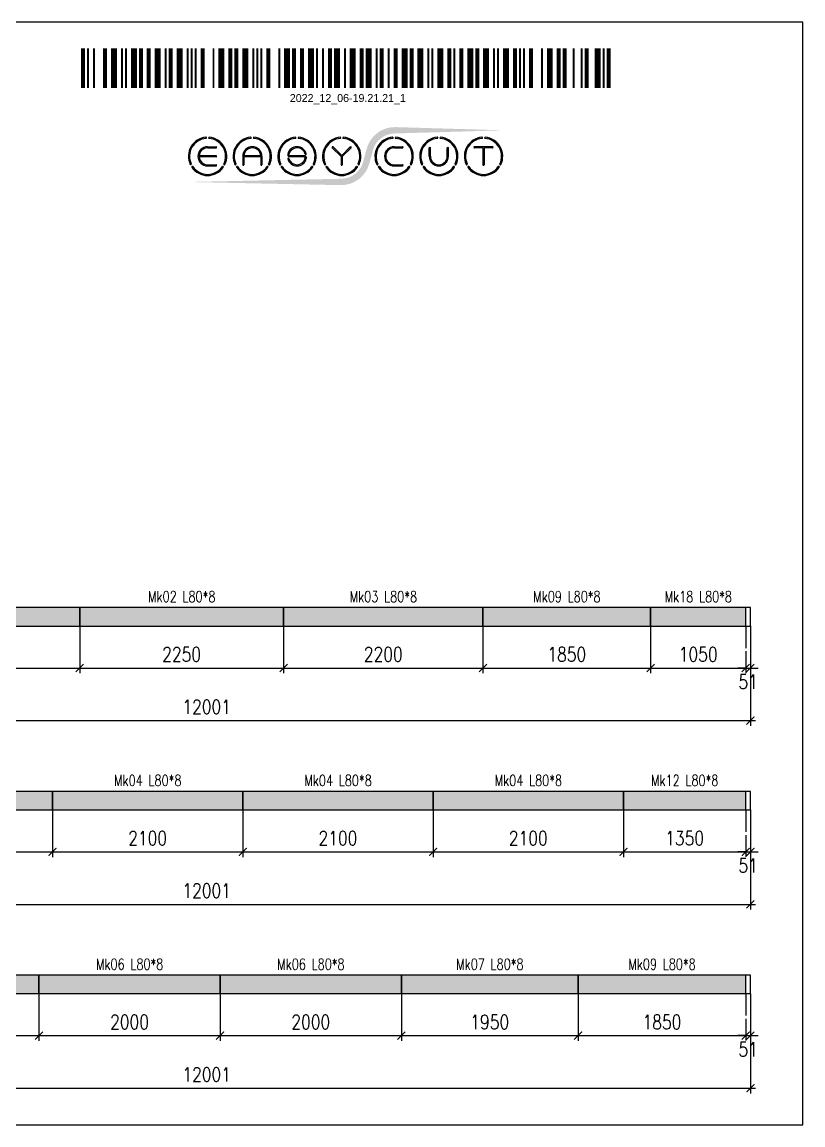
# Model space of a CAD drawing. Header units: millimetres. Extents: x -56 to 421004, y -1 to 91234.
# Drawn here: x 273079 to 281696, y 79034 to 91209 of the extents above; entities that cross this region are included whole.
import ezdxf
from ezdxf.enums import TextEntityAlignment as Align

# ---------------------------------------------------------------- set-up
doc = ezdxf.new("R2010")
doc.units = ezdxf.units.MM
doc.styles.add('EasyCutStyle', font='romans.shx', dxfattribs={"width": 0.8})
doc.styles.add('EasyCutStyleOptimezeBars', font='Romans.shx', dxfattribs={"width": 0.8})
doc.dimstyles.new('EasyCutDimOptimezeBars', dxfattribs={"dimscale": 57.971, "dimtxt": 2.7, "dimasz": 1.5, "dimexe": 1, "dimexo": 0, "dimgap": 1.25, "dimtad": 1, "dimdec": 1, "dimrnd": 0.5, "dimzin": 12, "dimdsep": 46, "dimtxsty": 'EasyCutStyleOptimezeBars', "dimblk": 'ARCHTICK', "dimblk1": 'ARCHTICK', "dimblk2": 'ARCHTICK', "dimcen": 1, "dimdle": 1, "dimclrd": 1, "dimclre": 1, "dimclrt": 3, "dimadec": 3, "dimazin": 0, "dimtfac": 1, "dimtdec": 1, "dimtix": 1, "dimtmove": 0, "dimatfit": 3, "dimfxl": 1, "dimtfill": 1, "dimtolj": 1, "dimtzin": 0, "dimarcsym": 0})

# ---------------------------------------------------------------- blocks, each defined once
blk = doc.blocks.new('Logo')
h = blk.add_hatch(color=256)
h.set_gradient(color1=(255, 0, 0), color2=(255, 255, 0), tint=1)
h.paths.add_polyline_path([(20.48, 4.44, -0.339454), (37.06, 17.17), (118.64, 19.57), (37.06, 21.97, 0.339454), (15.84, 5.69), (13.2, -4.16, -0.339454), (-3.38, -16.88), (-118.22, -19.28), (-3.38, -21.68, 0.339454), (17.84, -5.4)])
for color, points in [(140, [(-115.95, -5.72, -1), (-116.73, -6.09, -0.520567), (-104.94, 14.35, -1), (-104.86, 13.48, 0.520567)]), (140, [(-91.41, -5.72, 1), (-90.63, -6.09, 0.520567), (-102.42, 14.35, 0.916853), (-102.57, 13.5, 0.043377), (-102.5, 13.48, -0.520567)]), (140, [(-82.35, -5.72, -1), (-83.13, -6.09, -0.520567), (-71.34, 14.35, -1), (-71.26, 13.48, 0.520567)]), (140, [(-57.81, -5.72, 1), (-57.03, -6.09, 0.520567), (-68.82, 14.35, 1), (-68.9, 13.48, -0.520567)]), (140, [(-48.75, -5.72, -1), (-49.53, -6.09, -0.520567), (-37.74, 14.35, -1), (-37.66, 13.48, 0.520567)]), (140, [(-24.21, -5.72, 1), (-23.43, -6.09, 0.520567), (-35.22, 14.35, 1), (-35.3, 13.48, -0.520567)]), (140, [(-15.15, -5.72, -1), (-15.93, -6.09, -0.520567), (-4.14, 14.35, -1), (-4.06, 13.48, 0.520567)]), (140, [(9.39, -5.72, 1), (10.17, -6.09, 0.520567), (-1.62, 14.35, 1), (-1.7, 13.48, -0.520567)]), (140, [(24.21, -5.72, -1), (23.43, -6.09, -0.520567), (35.22, 14.35, -1), (35.3, 13.48, 0.520567)]), (140, [(48.75, -5.72, 1), (49.53, -6.09, 0.520567), (37.74, 14.35, 1), (37.66, 13.48, -0.520567)]), (140, [(57.81, -5.72, -1), (57.03, -6.09, -0.520567), (68.82, 14.35, -1), (68.9, 13.48, 0.520567)]), (140, [(82.35, -5.72, 1), (83.13, -6.09, 0.520567), (71.34, 14.35, 1), (71.26, 13.48, -0.520567)]), (140, [(91.41, -5.72, -1), (90.63, -6.09, -0.520567), (102.42, 14.35, -1), (102.5, 13.48, 0.520567)]), (140, [(115.95, -5.72, 1), (116.73, -6.09, 0.520567), (104.94, 14.35, 1), (104.86, 13.48, -0.520567)]), (256, [(-97.34, 0.43), (-110, 0.43, -0.394366), (-103.68, 6.34), (-97.34, 6.34, 1), (-97.34, 7.2), (-103.68, 7.2, 1), (-103.68, -7.2), (-97.34, -7.2, 1), (-97.34, -6.34), (-103.68, -6.34, -0.394366), (-110, -0.43), (-97.34, -0.43, 1)]), (256, [(-31.16, -0.43, -0.486114), (-30.32, -1.5, -0.776377), (-42.6, -1.64, 1), (-43.43, -1.86, 0.776377), (-29.48, -1.71, 0.486114), (-31.16, 0.43), (-41.8, 0.43, -0.486114), (-42.64, 1.5, -0.776377), (-30.36, 1.64, 1), (-29.53, 1.86, 0.776377), (-43.48, 1.71, 0.486114), (-41.8, -0.43)]), (256, [(-9.34, 7.07, 1), (-9.95, 6.46), (-3.31, -0.18), (-3.31, -6.34, 1), (-2.45, -6.34), (-2.45, -0.18), (4.19, 6.46, 1), (3.58, 7.07), (-2.88, 0.61)]), (256, [(36.48, -7.2), (42.82, -7.2, 1), (42.82, -6.34), (36.48, -6.34, -1), (36.48, 6.34), (42.82, 6.34, 1), (42.82, 7.2), (36.48, 7.2, 1)]), (256, [(63.74, 0), (63.74, 6.34, 1), (62.88, 6.34), (62.88, 0, 1), (77.28, 0), (77.28, 6.34, 1), (76.42, 6.34), (76.42, 0, -1)]), (256, [(96.91, 7.2, 1), (96.91, 6.34), (103.25, 6.34), (103.25, -6.34, 1), (104.11, -6.34), (104.11, 6.34), (110.45, 6.34, 1), (110.45, 7.2)]), (140, [(-91.88, -8.26, 1), (-92.59, -7.76, -0.520567), (-114.77, -7.76, 1), (-115.48, -8.26, 0.520567)]), (140, [(-58.28, -8.26, 1), (-58.99, -7.76, -0.520567), (-81.17, -7.76, 1), (-81.88, -8.26, 0.520567)]), (140, [(-24.68, -8.26, 1), (-25.39, -7.76, -0.520567), (-47.57, -7.76, 1), (-48.28, -8.26, 0.520567)]), (140, [(8.92, -8.26, 1), (8.21, -7.76, -0.520567), (-13.97, -7.76, 1), (-14.68, -8.26, 0.520567)]), (140, [(48.28, -8.26, 1), (47.57, -7.76, -0.520567), (25.39, -7.76, 1), (24.68, -8.26, 0.520567)]), (140, [(81.88, -8.26, 1), (81.17, -7.76, -0.520567), (58.99, -7.76, 1), (58.28, -8.26, 0.520567)]), (140, [(115.48, -8.26, 1), (114.77, -7.76, -0.520567), (92.59, -7.76, 1), (91.88, -8.26, 0.520567)])]:
    blk.add_hatch(color=color).paths.add_polyline_path(points)
h = blk.add_hatch(color=256)
h.paths.add_polyline_path([(-63.74, -0.43), (-63.74, -6.34, 1), (-62.88, -6.34), (-62.88, 0, 1), (-77.28, 0), (-77.28, -6.34, 1), (-76.42, -6.34), (-76.42, -0.43)])
h.paths.add_polyline_path([(-76.4, 0.43, -0.933992), (-63.76, 0.43)], flags=16)
for p, q in [((-97.34, 0.43), (-110, 0.43)), ((-103.68, 7.2), (-97.34, 7.2)), ((-103.68, 6.34), (-97.34, 6.34)), ((-77.28, 0), (-77.28, -6.34)), ((-63.76, 0.43), (-76.4, 0.43)), ((-62.88, 0), (-62.88, -6.34)), ((-31.16, 0.43), (-41.8, 0.43)), ((-3.31, -0.18), (-9.95, 6.46)), ((-2.88, 0.61), (-9.34, 7.07)), ((-2.88, 0.61), (3.58, 7.07)), ((-2.45, -0.18), (4.19, 6.46)), ((36.48, 7.2), (42.82, 7.2)), ((36.48, 6.34), (42.82, 6.34)), ((62.88, 0), (62.88, 6.34)), ((63.74, 0), (63.74, 6.34)), ((76.42, 0), (76.42, 6.34)), ((77.28, 0), (77.28, 6.34)), ((110.45, 7.2), (96.91, 7.2)), ((103.25, 6.34), (96.91, 6.34)), ((103.25, 6.34), (103.25, -6.34)), ((104.11, 6.34), (104.11, -6.34)), ((110.45, 6.34), (104.11, 6.34)), ((-97.34, -0.43), (-110, -0.43)), ((-103.68, -6.34), (-97.34, -6.34)), ((-103.68, -7.2), (-97.34, -7.2)), ((-76.42, -0.43), (-76.42, -6.34)), ((-63.74, -0.43), (-76.42, -0.43)), ((-63.74, -0.43), (-63.74, -6.34)), ((-31.16, -0.43), (-41.8, -0.43)), ((-3.31, -0.18), (-3.31, -6.34)), ((-2.45, -0.18), (-2.45, -6.34)), ((36.48, -6.34), (42.82, -6.34)), ((36.48, -7.2), (42.82, -7.2))]:
    blk.add_line(p, q)
at = {"color": 140}
for centre, radius, start, end in [((-103.68, 0), 14.4, 95, 205), ((-103.68, 0), 13.54, 95, 205), ((-104.9, 13.91), 0.432, 275, 95), ((-102.46, 13.91), 0.432, 85, 265), ((-103.68, 0), 13.54, 335, 85), ((-103.68, 0), 14.4, 335, 85), ((-70.08, 0), 14.4, 95, 205), ((-70.08, 0), 13.54, 95, 205), ((-71.3, 13.91), 0.432, 275, 95), ((-68.86, 13.91), 0.432, 85, 265), ((-70.08, 0), 13.54, 335, 85), ((-70.08, 0), 14.4, 335, 85), ((-36.48, 0), 14.4, 95, 205), ((-36.48, 0), 13.54, 95, 205), ((-37.7, 13.91), 0.432, 275, 95), ((-35.26, 13.91), 0.432, 85, 265), ((-36.48, 0), 13.54, 335, 85), ((-36.48, 0), 14.4, 335, 85), ((-2.88, 0), 14.4, 95, 205), ((-2.88, 0), 13.54, 95, 205), ((-4.1, 13.91), 0.432, 275, 95), ((-1.66, 13.91), 0.432, 85, 265), ((-2.88, 0), 13.54, 335, 85), ((-2.88, 0), 14.4, 335, 85), ((36.48, 0), 14.4, 95, 205), ((36.48, 0), 13.54, 95, 205), ((35.26, 13.91), 0.432, 275, 95), ((37.7, 13.91), 0.432, 85, 265), ((36.48, 0), 13.54, 335, 85), ((36.48, 0), 14.4, 335, 85), ((70.08, 0), 14.4, 95, 205), ((70.08, 0), 13.54, 95, 205), ((68.86, 13.91), 0.432, 275, 95), ((71.3, 13.91), 0.432, 85, 265), ((70.08, 0), 13.54, 335, 85), ((70.08, 0), 14.4, 335, 85), ((103.68, 0), 14.4, 95, 205), ((103.68, 0), 13.54, 95, 205), ((102.46, 13.91), 0.432, 275, 95), ((104.9, 13.91), 0.432, 85, 265), ((103.68, 0), 13.54, 335, 85), ((103.68, 0), 14.4, 335, 85), ((-116.34, -5.9), 0.432, 205, 25), ((-115.12, -8.01), 0.432, 35, 215), ((-103.68, 0), 14.4, 215, 325), ((-103.68, 0), 13.54, 215, 325), ((-92.24, -8.01), 0.432, 325, 145), ((-91.02, -5.9), 0.432, 155, 335), ((-82.74, -5.9), 0.432, 205, 25), ((-81.52, -8.01), 0.432, 35, 215), ((-70.08, 0), 14.4, 215, 325), ((-70.08, 0), 13.54, 215, 325), ((-58.64, -8.01), 0.432, 325, 145), ((-57.42, -5.9), 0.432, 155, 335), ((-49.14, -5.9), 0.432, 205, 25), ((-47.92, -8.01), 0.432, 35, 215), ((-36.48, 0), 14.4, 215, 325), ((-36.48, 0), 13.54, 215, 325), ((-25.04, -8.01), 0.432, 325, 145), ((-23.82, -5.9), 0.432, 155, 335), ((-15.54, -5.9), 0.432, 205, 25), ((-14.32, -8.01), 0.432, 35, 215), ((-2.88, 0), 14.4, 215, 325), ((-2.88, 0), 13.54, 215, 325), ((8.56, -8.01), 0.432, 325, 145), ((9.78, -5.9), 0.432, 155, 335), ((23.82, -5.9), 0.432, 205, 25), ((25.04, -8.01), 0.432, 35, 215), ((36.48, 0), 14.4, 215, 325), ((36.48, 0), 13.54, 215, 325), ((47.92, -8.01), 0.432, 325, 145), ((49.14, -5.9), 0.432, 155, 335), ((57.42, -5.9), 0.432, 205, 25), ((58.64, -8.01), 0.432, 35, 215), ((70.08, 0), 14.4, 215, 325), ((70.08, 0), 13.54, 215, 325), ((81.52, -8.01), 0.432, 325, 145), ((82.74, -5.9), 0.432, 155, 335), ((91.02, -5.9), 0.432, 205, 25), ((92.24, -8.01), 0.432, 35, 215), ((103.68, 0), 14.4, 215, 325), ((103.68, 0), 13.54, 215, 325), ((115.12, -8.01), 0.432, 325, 145), ((116.34, -5.9), 0.432, 155, 335)]:
    blk.add_arc(centre, radius, start, end, dxfattribs=at)
for centre, radius, start, end in [((-103.68, 0), 7.2, 90, 270), ((-103.68, 0), 6.34, 90, 176.09044), ((-97.34, 6.77), 0.432, 270, 90), ((-97.34, 0), 0.432, 270, 90), ((-70.08, 0), 7.2, 0, 180), ((-70.08, 0), 6.34, 3.90956, 176.09044), ((-41.8, 1.3), 1.73, 166.29977, 270), ((-36.48, 0), 7.2, 15, 166.29977), ((-41.8, 1.3), 0.864, 166.29977, 270), ((-36.48, 0), 6.34, 15, 166.29977), ((-31.16, -1.3), 1.73, 346.29977, 90), ((-29.94, 1.75), 0.432, 195, 15), ((-9.65, 6.77), 0.432, 45, 225), ((3.89, 6.77), 0.432, 315, 135), ((36.48, 0), 7.2, 90, 270), ((36.48, 0), 6.34, 90, 270), ((42.82, 6.77), 0.432, 270, 90), ((63.31, 6.34), 0.432, 0, 180), ((70.08, 0), 7.2, 180, 0), ((70.08, 0), 6.34, 180, 0), ((76.85, 6.34), 0.432, 0, 180), ((96.91, 6.77), 0.432, 90, 270), ((110.45, 6.77), 0.432, 270, 90), ((-103.68, 0), 6.34, 183.90956, 270), ((-97.34, -6.77), 0.432, 270, 90), ((-76.85, -6.34), 0.432, 180, 0), ((-63.31, -6.34), 0.432, 180, 0), ((-43.02, -1.75), 0.432, 15, 195), ((-36.48, 0), 7.2, 195, 346.29977), ((-36.48, 0), 6.34, 195, 346.29977), ((-31.16, -1.3), 0.864, 346.29977, 90), ((-2.88, -6.34), 0.432, 180, 0), ((42.82, -6.77), 0.432, 270, 90), ((103.68, -6.34), 0.432, 180, 0)]:
    blk.add_arc(centre, radius, start, end)
blk = doc.blocks.new('BARCODE128_2022_12_06-19.21.21_1')
at = {"linetype": 'Continuous'}
for points, const_width in [([(1, 0), (1, 20)], 2), ([(3.5, 0), (3.5, 20)], 1), ([(6.5, 0), (6.5, 20)], 1), ([(12, 0), (12, 20)], 2), ([(16.5, 0), (16.5, 20)], 3), ([(20.5, 0), (20.5, 20)], 1), ([(22.5, 0), (22.5, 20)], 1), ([(26.5, 0), (26.5, 20)], 3), ([(30, 0), (30, 20)], 2), ([(34, 0), (34, 20)], 2), ([(38.5, 0), (38.5, 20)], 3), ([(42.5, 0), (42.5, 20)], 1), ([(45, 0), (45, 20)], 2), ([(49.5, 0), (49.5, 20)], 3), ([(53.5, 0), (53.5, 20)], 1), ([(55.5, 0), (55.5, 20)], 1), ([(57.5, 0), (57.5, 20)], 1), ([(61, 0), (61, 20)], 2), ([(66.5, 0), (66.5, 20)], 1), ([(70.5, 0), (70.5, 20)], 3), ([(75, 0), (75, 20)], 2), ([(78, 0), (78, 20)], 2), ([(82.5, 0), (82.5, 20)], 3), ([(86.5, 0), (86.5, 20)], 1), ([(88.5, 0), (88.5, 20)], 1), ([(90.5, 0), (90.5, 20)], 1), ([(94, 0), (94, 20)], 2), ([(99.5, 0), (99.5, 20)], 1), ([(103.5, 0), (103.5, 20)], 3), ([(107, 0), (107, 20)], 2), ([(111, 0), (111, 20)], 2), ([(115.5, 0), (115.5, 20)], 3), ([(118.5, 0), (118.5, 20)], 1), ([(121.5, 0), (121.5, 20)], 1), ([(125, 0), (125, 20)], 2), ([(128.5, 0), (128.5, 20)], 3), ([(132.5, 0), (132.5, 20)], 1), ([(136.5, 0), (136.5, 20)], 3), ([(141, 0), (141, 20)], 2), ([(144.5, 0), (144.5, 20)], 3), ([(148.5, 0), (148.5, 20)], 1), ([(151, 0), (151, 20)], 2), ([(154.5, 0), (154.5, 20)], 1), ([(158, 0), (158, 20)], 2), ([(162.5, 0), (162.5, 20)], 3), ([(166, 0), (166, 20)], 2), ([(170.5, 0), (170.5, 20)], 3), ([(174.5, 0), (174.5, 20)], 1), ([(176.5, 0), (176.5, 20)], 1), ([(180.5, 0), (180.5, 20)], 3), ([(185, 0), (185, 20)], 2), ([(187.5, 0), (187.5, 20)], 1), ([(191, 0), (191, 20)], 2), ([(195.5, 0), (195.5, 20)], 3), ([(199, 0), (199, 20)], 2), ([(203.5, 0), (203.5, 20)], 3), ([(207.5, 0), (207.5, 20)], 1), ([(209.5, 0), (209.5, 20)], 1), ([(213.5, 0), (213.5, 20)], 3), ([(218, 0), (218, 20)], 2), ([(220.5, 0), (220.5, 20)], 1), ([(222.5, 0), (222.5, 20)], 1), ([(226, 0), (226, 20)], 2), ([(231.5, 0), (231.5, 20)], 1), ([(235.5, 0), (235.5, 20)], 3), ([(240, 0), (240, 20)], 2), ([(243, 0), (243, 20)], 2), ([(247.5, 0), (247.5, 20)], 1), ([(251.5, 0), (251.5, 20)], 1), ([(254, 0), (254, 20)], 2), ([(259.5, 0), (259.5, 20)], 3), ([(262.5, 0), (262.5, 20)], 1), ([(265, 0), (265, 20)], 2)]:
    blk.add_lwpolyline(points, dxfattribs=dict(at, const_width=const_width))
blk.add_text('2022_12_06-19.21.21_1', height=4).set_placement((134, -7), align=Align.CENTER)
blk = doc.blocks.new('_ArchTick')
at = {"color": 0, "linetype": 'ByBlock', "const_width": 0.15}
blk.add_lwpolyline([(-0.5, -0.5), (0.5, 0.5)], dxfattribs=at)
blk = doc.blocks.new('*D1529')
at = {"color": 1, "lineweight": -2}
for p, q in [((271465, 84542), (271465, 84020)), ((273715, 84542), (273715, 84020)), ((271407, 84078), (273773, 84078))]:
    blk.add_line(p, q, dxfattribs=at)
at = {"layer": 'Defpoints', "color": 0}
for p in [(271465, 84542), (273715, 84542), (273715, 84078)]:
    blk.add_point(p, dxfattribs=at)
at = {"color": 1, "lineweight": -2, "xscale": 86.9637, "yscale": 86.9637, "zscale": 86.9637, "rotation": 180}
blk.add_blockref('_ArchTick', (271465, 84078), dxfattribs=at)
at = {"color": 1, "lineweight": -2, "xscale": 86.9637, "yscale": 86.9637, "zscale": 86.9637}
blk.add_blockref('_ArchTick', (273715, 84078), dxfattribs=at)
at = {"color": 3, "insert": (272590, 84229), "char_height": 156.5, "attachment_point": 5, "style": 'EasyCutStyleOptimezeBars', "bg_fill": 3, "box_fill_scale": 1.1, "bg_fill_color": 256, "bg_fill_true_color": 13158600, "bg_fill_transparency": 0}
blk.add_mtext('\\A1;2250', dxfattribs=at)
blk = doc.blocks.new('*D1530')
at = {"color": 1, "lineweight": -2}
for p, q in [((273715, 84542), (273715, 84020)), ((275965, 84542), (275965, 84020)), ((273657, 84078), (276023, 84078))]:
    blk.add_line(p, q, dxfattribs=at)
at = {"layer": 'Defpoints', "color": 0}
for p in [(273715, 84542), (275965, 84542), (275965, 84078)]:
    blk.add_point(p, dxfattribs=at)
at = {"color": 1, "lineweight": -2, "xscale": 86.9637, "yscale": 86.9637, "zscale": 86.9637, "rotation": 180}
blk.add_blockref('_ArchTick', (273715, 84078), dxfattribs=at)
at = {"color": 1, "lineweight": -2, "xscale": 86.9637, "yscale": 86.9637, "zscale": 86.9637}
blk.add_blockref('_ArchTick', (275965, 84078), dxfattribs=at)
at = {"color": 3, "insert": (274840, 84229), "char_height": 156.5, "attachment_point": 5, "style": 'EasyCutStyleOptimezeBars', "bg_fill": 3, "box_fill_scale": 1.1, "bg_fill_color": 256, "bg_fill_true_color": 13158600, "bg_fill_transparency": 4837209}
blk.add_mtext('\\A1;2250', dxfattribs=at)
blk = doc.blocks.new('*D1531')
at = {"color": 1, "lineweight": -2}
for p, q in [((275965, 84542), (275965, 84020)), ((278165, 84542), (278165, 84020)), ((275907, 84078), (278223, 84078))]:
    blk.add_line(p, q, dxfattribs=at)
at = {"layer": 'Defpoints', "color": 0}
for p in [(275965, 84542), (278165, 84542), (278165, 84078)]:
    blk.add_point(p, dxfattribs=at)
at = {"color": 1, "lineweight": -2, "xscale": 86.9637, "yscale": 86.9637, "zscale": 86.9637, "rotation": 180}
blk.add_blockref('_ArchTick', (275965, 84078), dxfattribs=at)
at = {"color": 1, "lineweight": -2, "xscale": 86.9637, "yscale": 86.9637, "zscale": 86.9637}
blk.add_blockref('_ArchTick', (278165, 84078), dxfattribs=at)
at = {"color": 3, "insert": (277065, 84229), "char_height": 156.5, "attachment_point": 5, "style": 'EasyCutStyleOptimezeBars', "bg_fill": 3, "box_fill_scale": 1.1, "bg_fill_color": 256, "bg_fill_true_color": 13158600, "bg_fill_transparency": 0}
blk.add_mtext('\\A1;2200', dxfattribs=at)
blk = doc.blocks.new('*D1532')
at = {"color": 1, "lineweight": -2}
for p, q in [((278165, 84542), (278165, 84020)), ((280015, 84542), (280015, 84020)), ((278107, 84078), (280073, 84078))]:
    blk.add_line(p, q, dxfattribs=at)
at = {"layer": 'Defpoints', "color": 0}
for p in [(278165, 84542), (280015, 84542), (280015, 84078)]:
    blk.add_point(p, dxfattribs=at)
at = {"color": 1, "lineweight": -2, "xscale": 86.9637, "yscale": 86.9637, "zscale": 86.9637, "rotation": 180}
blk.add_blockref('_ArchTick', (278165, 84078), dxfattribs=at)
at = {"color": 1, "lineweight": -2, "xscale": 86.9637, "yscale": 86.9637, "zscale": 86.9637}
blk.add_blockref('_ArchTick', (280015, 84078), dxfattribs=at)
at = {"color": 3, "insert": (279090, 84229), "char_height": 156.5, "attachment_point": 5, "style": 'EasyCutStyleOptimezeBars', "bg_fill": 3, "box_fill_scale": 1.1, "bg_fill_color": 256, "bg_fill_true_color": 13158600, "bg_fill_transparency": 14843016}
blk.add_mtext('\\A1;1850', dxfattribs=at)
blk = doc.blocks.new('*D1533')
at = {"color": 1, "lineweight": -2}
for p, q in [((280015, 84542), (280015, 84020)), ((281065, 84542), (281065, 84020)), ((279957, 84078), (281123, 84078))]:
    blk.add_line(p, q, dxfattribs=at)
at = {"layer": 'Defpoints', "color": 0}
for p in [(280015, 84542), (281065, 84542), (281065, 84078)]:
    blk.add_point(p, dxfattribs=at)
at = {"color": 1, "lineweight": -2, "xscale": 86.9637, "yscale": 86.9637, "zscale": 86.9637, "rotation": 180}
blk.add_blockref('_ArchTick', (280015, 84078), dxfattribs=at)
at = {"color": 1, "lineweight": -2, "xscale": 86.9637, "yscale": 86.9637, "zscale": 86.9637}
blk.add_blockref('_ArchTick', (281065, 84078), dxfattribs=at)
at = {"color": 3, "insert": (280540, 84229), "char_height": 156.5, "attachment_point": 5, "style": 'EasyCutStyleOptimezeBars', "bg_fill": 3, "box_fill_scale": 1.1, "bg_fill_color": 256, "bg_fill_true_color": 13158600, "bg_fill_transparency": 14843312}
blk.add_mtext('\\A1;1050', dxfattribs=at)
blk = doc.blocks.new('*D1534')
at = {"color": 1, "lineweight": -2}
for p, q in [((281065, 84542), (281065, 84020)), ((281116, 84542), (281116, 84020)), ((281065, 84078), (280978, 84078)), ((281065, 84078), (281116, 84078)), ((281116, 84078), (281203, 84078))]:
    blk.add_line(p, q, dxfattribs=at)
at = {"layer": 'Defpoints', "color": 0}
for p in [(281065, 84542), (281116, 84542)]:
    blk.add_point(p, dxfattribs=at)
at = {"color": 1, "lineweight": -2, "xscale": 86.9637, "yscale": 86.9637, "zscale": 86.9637}
blk.add_blockref('_ArchTick', (281065, 84078), dxfattribs=at)
at = {"color": 1, "lineweight": -2, "xscale": 86.9637, "yscale": 86.9637, "zscale": 86.9637, "rotation": 180}
blk.add_blockref('_ArchTick', (281116, 84078), dxfattribs=at)
at = {"color": 3, "char_height": 156.5, "attachment_point": 5, "style": 'EasyCutStyleOptimezeBars', "bg_fill": 3, "box_fill_scale": 1.1, "bg_fill_color": 256, "bg_fill_true_color": 13158600}
for s, insert, bg_fill_transparency in [('\\A1;', (281091, 84281), 4837207), ('\\A1;51', (281091, 83927), 0)]:
    blk.add_mtext(s, dxfattribs=dict(at, insert=insert, bg_fill_transparency=bg_fill_transparency))
at = {"layer": 'Defpoints', "color": 0}
blk.add_point((281116, 84078), dxfattribs=at)
blk = doc.blocks.new('*D1535')
at = {"color": 1, "lineweight": -2}
for p, q in [((269115, 84542), (269115, 83440)), ((281116, 84542), (281116, 83440)), ((269057, 83498), (281174, 83498))]:
    blk.add_line(p, q, dxfattribs=at)
at = {"layer": 'Defpoints', "color": 0}
for p in [(269115, 84542), (281116, 84542), (281116, 83498)]:
    blk.add_point(p, dxfattribs=at)
at = {"color": 1, "lineweight": -2, "xscale": 86.9637, "yscale": 86.9637, "zscale": 86.9637, "rotation": 180}
blk.add_blockref('_ArchTick', (269115, 83498), dxfattribs=at)
at = {"color": 1, "lineweight": -2, "xscale": 86.9637, "yscale": 86.9637, "zscale": 86.9637}
blk.add_blockref('_ArchTick', (281116, 83498), dxfattribs=at)
at = {"color": 3, "insert": (275116, 83649), "char_height": 156.5, "attachment_point": 5, "style": 'EasyCutStyleOptimezeBars', "bg_fill": 3, "box_fill_scale": 1.1, "bg_fill_color": 256, "bg_fill_true_color": 13158600, "bg_fill_transparency": 1074544}
blk.add_mtext('\\A1;12001', dxfattribs=at)
blk = doc.blocks.new('*D1537')
at = {"color": 1, "lineweight": -2}
for p, q in [((271315, 82513), (271315, 81991)), ((273415, 82513), (273415, 81991)), ((271257, 82049), (273473, 82049))]:
    blk.add_line(p, q, dxfattribs=at)
at = {"layer": 'Defpoints', "color": 0}
for p in [(271315, 82513), (273415, 82513), (273415, 82049)]:
    blk.add_point(p, dxfattribs=at)
at = {"color": 1, "lineweight": -2, "xscale": 86.9637, "yscale": 86.9637, "zscale": 86.9637, "rotation": 180}
blk.add_blockref('_ArchTick', (271315, 82049), dxfattribs=at)
at = {"color": 1, "lineweight": -2, "xscale": 86.9637, "yscale": 86.9637, "zscale": 86.9637}
blk.add_blockref('_ArchTick', (273415, 82049), dxfattribs=at)
at = {"color": 3, "insert": (272365, 82200), "char_height": 156.5, "attachment_point": 5, "style": 'EasyCutStyleOptimezeBars', "bg_fill": 3, "box_fill_scale": 1.1, "bg_fill_color": 256, "bg_fill_true_color": 13158600, "bg_fill_transparency": 14917600}
blk.add_mtext('\\A1;2100', dxfattribs=at)
blk = doc.blocks.new('*D1538')
at = {"color": 1, "lineweight": -2}
for p, q in [((273415, 82513), (273415, 81991)), ((275515, 82513), (275515, 81991)), ((273357, 82049), (275573, 82049))]:
    blk.add_line(p, q, dxfattribs=at)
at = {"layer": 'Defpoints', "color": 0}
for p in [(273415, 82513), (275515, 82513), (275515, 82049)]:
    blk.add_point(p, dxfattribs=at)
at = {"color": 1, "lineweight": -2, "xscale": 86.9637, "yscale": 86.9637, "zscale": 86.9637, "rotation": 180}
blk.add_blockref('_ArchTick', (273415, 82049), dxfattribs=at)
at = {"color": 1, "lineweight": -2, "xscale": 86.9637, "yscale": 86.9637, "zscale": 86.9637}
blk.add_blockref('_ArchTick', (275515, 82049), dxfattribs=at)
at = {"color": 3, "insert": (274465, 82200), "char_height": 156.5, "attachment_point": 5, "style": 'EasyCutStyleOptimezeBars', "bg_fill": 3, "box_fill_scale": 1.1, "bg_fill_color": 256, "bg_fill_true_color": 13158600, "bg_fill_transparency": 1380880}
blk.add_mtext('\\A1;2100', dxfattribs=at)
blk = doc.blocks.new('*D1539')
at = {"color": 1, "lineweight": -2}
for p, q in [((275515, 82513), (275515, 81991)), ((277615, 82513), (277615, 81991)), ((275457, 82049), (277673, 82049))]:
    blk.add_line(p, q, dxfattribs=at)
at = {"layer": 'Defpoints', "color": 0}
for p in [(275515, 82513), (277615, 82513), (277615, 82049)]:
    blk.add_point(p, dxfattribs=at)
at = {"color": 1, "lineweight": -2, "xscale": 86.9637, "yscale": 86.9637, "zscale": 86.9637, "rotation": 180}
blk.add_blockref('_ArchTick', (275515, 82049), dxfattribs=at)
at = {"color": 1, "lineweight": -2, "xscale": 86.9637, "yscale": 86.9637, "zscale": 86.9637}
blk.add_blockref('_ArchTick', (277615, 82049), dxfattribs=at)
at = {"color": 3, "insert": (276565, 82200), "char_height": 156.5, "attachment_point": 5, "style": 'EasyCutStyleOptimezeBars', "bg_fill": 3, "box_fill_scale": 1.1, "bg_fill_color": 256, "bg_fill_true_color": 13158600, "bg_fill_transparency": 1389408}
blk.add_mtext('\\A1;2100', dxfattribs=at)
blk = doc.blocks.new('*D1540')
at = {"color": 1, "lineweight": -2}
for p, q in [((277615, 82513), (277615, 81991)), ((279715, 82513), (279715, 81991)), ((277557, 82049), (279773, 82049))]:
    blk.add_line(p, q, dxfattribs=at)
at = {"layer": 'Defpoints', "color": 0}
for p in [(277615, 82513), (279715, 82513), (279715, 82049)]:
    blk.add_point(p, dxfattribs=at)
at = {"color": 1, "lineweight": -2, "xscale": 86.9637, "yscale": 86.9637, "zscale": 86.9637, "rotation": 180}
blk.add_blockref('_ArchTick', (277615, 82049), dxfattribs=at)
at = {"color": 1, "lineweight": -2, "xscale": 86.9637, "yscale": 86.9637, "zscale": 86.9637}
blk.add_blockref('_ArchTick', (279715, 82049), dxfattribs=at)
at = {"color": 3, "insert": (278665, 82200), "char_height": 156.5, "attachment_point": 5, "style": 'EasyCutStyleOptimezeBars', "bg_fill": 3, "box_fill_scale": 1.1, "bg_fill_color": 256, "bg_fill_true_color": 13158600, "bg_fill_transparency": 1397936}
blk.add_mtext('\\A1;2100', dxfattribs=at)
blk = doc.blocks.new('*D1541')
at = {"color": 1, "lineweight": -2}
for p, q in [((279715, 82513), (279715, 81991)), ((281065, 82513), (281065, 81991)), ((279657, 82049), (281123, 82049))]:
    blk.add_line(p, q, dxfattribs=at)
at = {"layer": 'Defpoints', "color": 0}
for p in [(279715, 82513), (281065, 82513), (281065, 82049)]:
    blk.add_point(p, dxfattribs=at)
at = {"color": 1, "lineweight": -2, "xscale": 86.9637, "yscale": 86.9637, "zscale": 86.9637, "rotation": 180}
blk.add_blockref('_ArchTick', (279715, 82049), dxfattribs=at)
at = {"color": 1, "lineweight": -2, "xscale": 86.9637, "yscale": 86.9637, "zscale": 86.9637}
blk.add_blockref('_ArchTick', (281065, 82049), dxfattribs=at)
at = {"color": 3, "insert": (280390, 82200), "char_height": 156.5, "attachment_point": 5, "style": 'EasyCutStyleOptimezeBars', "bg_fill": 3, "box_fill_scale": 1.1, "bg_fill_color": 256, "bg_fill_true_color": 13158600, "bg_fill_transparency": 2596316}
blk.add_mtext('\\A1;1350', dxfattribs=at)
blk = doc.blocks.new('*D1542')
at = {"color": 1, "lineweight": -2}
for p, q in [((281065, 82513), (281065, 81991)), ((281116, 82513), (281116, 81991)), ((281065, 82049), (280978, 82049)), ((281065, 82049), (281116, 82049)), ((281116, 82049), (281203, 82049))]:
    blk.add_line(p, q, dxfattribs=at)
at = {"layer": 'Defpoints', "color": 0}
for p in [(281065, 82513), (281116, 82513)]:
    blk.add_point(p, dxfattribs=at)
at = {"color": 1, "lineweight": -2, "xscale": 86.9637, "yscale": 86.9637, "zscale": 86.9637}
blk.add_blockref('_ArchTick', (281065, 82049), dxfattribs=at)
at = {"color": 1, "lineweight": -2, "xscale": 86.9637, "yscale": 86.9637, "zscale": 86.9637, "rotation": 180}
blk.add_blockref('_ArchTick', (281116, 82049), dxfattribs=at)
at = {"color": 3, "char_height": 156.5, "attachment_point": 5, "style": 'EasyCutStyleOptimezeBars', "bg_fill": 3, "box_fill_scale": 1.1, "bg_fill_color": 256, "bg_fill_true_color": 13158600, "bg_fill_transparency": 0}
for s, insert in [('\\A1;', (281091, 82252)), ('\\A1;51', (281091, 81898))]:
    blk.add_mtext(s, dxfattribs=dict(at, insert=insert))
at = {"layer": 'Defpoints', "color": 0}
blk.add_point((281116, 82049), dxfattribs=at)
blk = doc.blocks.new('*D1543')
at = {"color": 1, "lineweight": -2}
for p, q in [((269115, 82513), (269115, 81411)), ((281116, 82513), (281116, 81411)), ((269057, 81469), (281174, 81469))]:
    blk.add_line(p, q, dxfattribs=at)
at = {"layer": 'Defpoints', "color": 0}
for p in [(269115, 82513), (281116, 82513), (281116, 81469)]:
    blk.add_point(p, dxfattribs=at)
at = {"color": 1, "lineweight": -2, "xscale": 86.9637, "yscale": 86.9637, "zscale": 86.9637, "rotation": 180}
blk.add_blockref('_ArchTick', (269115, 81469), dxfattribs=at)
at = {"color": 1, "lineweight": -2, "xscale": 86.9637, "yscale": 86.9637, "zscale": 86.9637}
blk.add_blockref('_ArchTick', (281116, 81469), dxfattribs=at)
at = {"color": 3, "insert": (275116, 81620), "char_height": 156.5, "attachment_point": 5, "style": 'EasyCutStyleOptimezeBars', "bg_fill": 3, "box_fill_scale": 1.1, "bg_fill_color": 256, "bg_fill_true_color": 13158600, "bg_fill_transparency": 14982776}
blk.add_mtext('\\A1;12001', dxfattribs=at)
blk = doc.blocks.new('*D1545')
at = {"color": 1, "lineweight": -2}
for p, q in [((271215, 80483), (271215, 79962)), ((273265, 80483), (273265, 79962)), ((271157, 80020), (273323, 80020))]:
    blk.add_line(p, q, dxfattribs=at)
at = {"layer": 'Defpoints', "color": 0}
for p in [(271215, 80483), (273265, 80483), (273265, 80020)]:
    blk.add_point(p, dxfattribs=at)
at = {"color": 1, "lineweight": -2, "xscale": 86.9637, "yscale": 86.9637, "zscale": 86.9637, "rotation": 180}
blk.add_blockref('_ArchTick', (271215, 80020), dxfattribs=at)
at = {"color": 1, "lineweight": -2, "xscale": 86.9637, "yscale": 86.9637, "zscale": 86.9637}
blk.add_blockref('_ArchTick', (273265, 80020), dxfattribs=at)
at = {"color": 3, "insert": (272240, 80170), "char_height": 156.5, "attachment_point": 5, "style": 'EasyCutStyleOptimezeBars', "bg_fill": 3, "box_fill_scale": 1.1, "bg_fill_color": 256, "bg_fill_true_color": 13158600, "bg_fill_transparency": 2804576}
blk.add_mtext('\\A1;2050', dxfattribs=at)
blk = doc.blocks.new('*D1546')
at = {"color": 1, "lineweight": -2}
for p, q in [((273265, 80483), (273265, 79962)), ((275265, 80483), (275265, 79962)), ((273207, 80020), (275323, 80020))]:
    blk.add_line(p, q, dxfattribs=at)
at = {"layer": 'Defpoints', "color": 0}
for p in [(273265, 80483), (275265, 80483), (275265, 80020)]:
    blk.add_point(p, dxfattribs=at)
at = {"color": 1, "lineweight": -2, "xscale": 86.9637, "yscale": 86.9637, "zscale": 86.9637, "rotation": 180}
blk.add_blockref('_ArchTick', (273265, 80020), dxfattribs=at)
at = {"color": 1, "lineweight": -2, "xscale": 86.9637, "yscale": 86.9637, "zscale": 86.9637}
blk.add_blockref('_ArchTick', (275265, 80020), dxfattribs=at)
at = {"color": 3, "insert": (274265, 80170), "char_height": 156.5, "attachment_point": 5, "style": 'EasyCutStyleOptimezeBars', "bg_fill": 3, "box_fill_scale": 1.1, "bg_fill_color": 256, "bg_fill_true_color": 13158600, "bg_fill_transparency": 2810240}
blk.add_mtext('\\A1;2000', dxfattribs=at)
blk = doc.blocks.new('*D1547')
at = {"color": 1, "lineweight": -2}
for p, q in [((275265, 80483), (275265, 79962)), ((277265, 80483), (277265, 79962)), ((275207, 80020), (277323, 80020))]:
    blk.add_line(p, q, dxfattribs=at)
at = {"layer": 'Defpoints', "color": 0}
for p in [(275265, 80483), (277265, 80483), (277265, 80020)]:
    blk.add_point(p, dxfattribs=at)
at = {"color": 1, "lineweight": -2, "xscale": 86.9637, "yscale": 86.9637, "zscale": 86.9637, "rotation": 180}
blk.add_blockref('_ArchTick', (275265, 80020), dxfattribs=at)
at = {"color": 1, "lineweight": -2, "xscale": 86.9637, "yscale": 86.9637, "zscale": 86.9637}
blk.add_blockref('_ArchTick', (277265, 80020), dxfattribs=at)
at = {"color": 3, "insert": (276265, 80170), "char_height": 156.5, "attachment_point": 5, "style": 'EasyCutStyleOptimezeBars', "bg_fill": 3, "box_fill_scale": 1.1, "bg_fill_color": 256, "bg_fill_true_color": 13158600, "bg_fill_transparency": 2585788}
blk.add_mtext('\\A1;2000', dxfattribs=at)
blk = doc.blocks.new('*D1548')
at = {"color": 1, "lineweight": -2}
for p, q in [((277265, 80483), (277265, 79962)), ((279215, 80483), (279215, 79962)), ((277207, 80020), (279273, 80020))]:
    blk.add_line(p, q, dxfattribs=at)
at = {"layer": 'Defpoints', "color": 0}
for p in [(277265, 80483), (279215, 80483), (279215, 80020)]:
    blk.add_point(p, dxfattribs=at)
at = {"color": 1, "lineweight": -2, "xscale": 86.9637, "yscale": 86.9637, "zscale": 86.9637, "rotation": 180}
blk.add_blockref('_ArchTick', (277265, 80020), dxfattribs=at)
at = {"color": 1, "lineweight": -2, "xscale": 86.9637, "yscale": 86.9637, "zscale": 86.9637}
blk.add_blockref('_ArchTick', (279215, 80020), dxfattribs=at)
at = {"color": 3, "insert": (278240, 80170), "char_height": 156.5, "attachment_point": 5, "style": 'EasyCutStyleOptimezeBars', "bg_fill": 3, "box_fill_scale": 1.1, "bg_fill_color": 256, "bg_fill_true_color": 13158600, "bg_fill_transparency": 15137608}
blk.add_mtext('\\A1;1950', dxfattribs=at)
blk = doc.blocks.new('*D1549')
at = {"color": 1, "lineweight": -2}
for p, q in [((279215, 80483), (279215, 79962)), ((281065, 80483), (281065, 79962)), ((279157, 80020), (281123, 80020))]:
    blk.add_line(p, q, dxfattribs=at)
at = {"layer": 'Defpoints', "color": 0}
for p in [(279215, 80483), (281065, 80483), (281065, 80020)]:
    blk.add_point(p, dxfattribs=at)
at = {"color": 1, "lineweight": -2, "xscale": 86.9637, "yscale": 86.9637, "zscale": 86.9637, "rotation": 180}
blk.add_blockref('_ArchTick', (279215, 80020), dxfattribs=at)
at = {"color": 1, "lineweight": -2, "xscale": 86.9637, "yscale": 86.9637, "zscale": 86.9637}
blk.add_blockref('_ArchTick', (281065, 80020), dxfattribs=at)
at = {"color": 3, "insert": (280140, 80170), "char_height": 156.5, "attachment_point": 5, "style": 'EasyCutStyleOptimezeBars', "bg_fill": 3, "box_fill_scale": 1.1, "bg_fill_color": 256, "bg_fill_true_color": 13158600, "bg_fill_transparency": 2823680}
blk.add_mtext('\\A1;1850', dxfattribs=at)
blk = doc.blocks.new('*D1550')
at = {"color": 1, "lineweight": -2}
for p, q in [((281065, 80483), (281065, 79962)), ((281116, 80483), (281116, 79962)), ((281065, 80020), (280978, 80020)), ((281065, 80020), (281116, 80020)), ((281116, 80020), (281203, 80020))]:
    blk.add_line(p, q, dxfattribs=at)
at = {"layer": 'Defpoints', "color": 0}
for p in [(281065, 80483), (281116, 80483)]:
    blk.add_point(p, dxfattribs=at)
at = {"color": 1, "lineweight": -2, "xscale": 86.9637, "yscale": 86.9637, "zscale": 86.9637}
blk.add_blockref('_ArchTick', (281065, 80020), dxfattribs=at)
at = {"color": 1, "lineweight": -2, "xscale": 86.9637, "yscale": 86.9637, "zscale": 86.9637, "rotation": 180}
blk.add_blockref('_ArchTick', (281116, 80020), dxfattribs=at)
at = {"color": 3, "char_height": 156.5, "attachment_point": 5, "style": 'EasyCutStyleOptimezeBars', "bg_fill": 3, "box_fill_scale": 1.1, "bg_fill_color": 256, "bg_fill_true_color": 13158600, "bg_fill_transparency": 0}
for s, insert in [('\\A1;', (281091, 80223)), ('\\A1;51', (281091, 79869))]:
    blk.add_mtext(s, dxfattribs=dict(at, insert=insert))
at = {"layer": 'Defpoints', "color": 0}
blk.add_point((281116, 80020), dxfattribs=at)
blk = doc.blocks.new('*D1551')
at = {"color": 1, "lineweight": -2}
for p, q in [((269115, 80483), (269115, 79382)), ((281116, 80483), (281116, 79382)), ((269057, 79440), (281174, 79440))]:
    blk.add_line(p, q, dxfattribs=at)
at = {"layer": 'Defpoints', "color": 0}
for p in [(269115, 80483), (281116, 80483), (281116, 79440)]:
    blk.add_point(p, dxfattribs=at)
at = {"color": 1, "lineweight": -2, "xscale": 86.9637, "yscale": 86.9637, "zscale": 86.9637, "rotation": 180}
blk.add_blockref('_ArchTick', (269115, 79440), dxfattribs=at)
at = {"color": 1, "lineweight": -2, "xscale": 86.9637, "yscale": 86.9637, "zscale": 86.9637}
blk.add_blockref('_ArchTick', (281116, 79440), dxfattribs=at)
at = {"color": 3, "insert": (275116, 79591), "char_height": 156.5, "attachment_point": 5, "style": 'EasyCutStyleOptimezeBars', "bg_fill": 3, "box_fill_scale": 1.1, "bg_fill_color": 256, "bg_fill_true_color": 13158600, "bg_fill_transparency": 15181272}
blk.add_mtext('\\A1;12001', dxfattribs=at)

msp = doc.modelspace()

# ---------------------------------------------------------------- linework, layer by layer
at = {"color": 5}
msp.add_lwpolyline([(264476.98, 79034.05), (281695.79, 79034.05), (281695.79, 91208.96), (264476.98, 91208.96)], close=True, dxfattribs=at)
at = {"color": 231, "true_color": 0xfd58be}
for points in [[(269115.04, 84541.75), (281116.04, 84541.75), (281116.04, 84744.66), (269115.04, 84744.66)], [(269115.04, 82512.59), (281116.04, 82512.59), (281116.04, 82715.51), (269115.04, 82715.51)], [(269115.04, 80483.44), (281116.04, 80483.44), (281116.04, 80686.36), (269115.04, 80686.36)]]:
    msp.add_lwpolyline(points, close=True, dxfattribs=at)
at = {"color": 7}
for points in [[(271465.04, 84541.75), (273715.04, 84541.75), (273715.04, 84744.66), (271465.04, 84744.66)], [(273715.04, 84541.75), (275965.04, 84541.75), (275965.04, 84744.66), (273715.04, 84744.66)], [(275965.04, 84541.75), (278165.04, 84541.75), (278165.04, 84744.66), (275965.04, 84744.66)], [(278165.04, 84541.75), (280015.04, 84541.75), (280015.04, 84744.66), (278165.04, 84744.66)], [(280015.04, 84541.75), (281065.04, 84541.75), (281065.04, 84744.66), (280015.04, 84744.66)], [(271315.04, 82512.59), (273415.04, 82512.59), (273415.04, 82715.51), (271315.04, 82715.51)], [(273415.04, 82512.59), (275515.04, 82512.59), (275515.04, 82715.51), (273415.04, 82715.51)], [(275515.04, 82512.59), (277615.04, 82512.59), (277615.04, 82715.51), (275515.04, 82715.51)], [(277615.04, 82512.59), (279715.04, 82512.59), (279715.04, 82715.51), (277615.04, 82715.51)], [(279715.04, 82512.59), (281065.04, 82512.59), (281065.04, 82715.51), (279715.04, 82715.51)], [(271215.04, 80483.44), (273265.04, 80483.44), (273265.04, 80686.36), (271215.04, 80686.36)], [(273265.04, 80483.44), (275265.04, 80483.44), (275265.04, 80686.36), (273265.04, 80686.36)], [(275265.04, 80483.44), (277265.04, 80483.44), (277265.04, 80686.36), (275265.04, 80686.36)], [(277265.04, 80483.44), (279215.04, 80483.44), (279215.04, 80686.36), (277265.04, 80686.36)], [(279215.04, 80483.44), (281065.04, 80483.44), (281065.04, 80686.36), (279215.04, 80686.36)]]:
    msp.add_lwpolyline(points, close=True, dxfattribs=at)
at = {"color": 54, "true_color": 0xa4a517}
for points in [[(271465.04, 84541.75), (273715.04, 84541.75), (271465.04, 84744.66), (273715.04, 84744.66)], [(273715.04, 84541.75), (275965.04, 84541.75), (273715.04, 84744.66), (275965.04, 84744.66)]]:
    msp.add_solid(points, dxfattribs=at)
at = {"color": 54, "true_color": 0xa4a217}
msp.add_solid([(275965.04, 84541.75), (278165.04, 84541.75), (275965.04, 84744.66), (278165.04, 84744.66)], dxfattribs=at)
at = {"color": 54, "true_color": 0x9f8817}
for points in [[(278165.04, 84541.75), (280015.04, 84541.75), (278165.04, 84744.66), (280015.04, 84744.66)], [(279215.04, 80483.44), (281065.04, 80483.44), (279215.04, 80686.36), (281065.04, 80686.36)]]:
    msp.add_solid(points, dxfattribs=at)
at = {"color": 34, "true_color": 0x925117}
msp.add_solid([(280015.04, 84541.75), (281065.04, 84541.75), (280015.04, 84744.66), (281065.04, 84744.66)], dxfattribs=at)
at = {"color": 54, "true_color": 0xa39a17}
for points in [[(271315.04, 82512.59), (273415.04, 82512.59), (271315.04, 82715.51), (273415.04, 82715.51)], [(273415.04, 82512.59), (275515.04, 82512.59), (273415.04, 82715.51), (275515.04, 82715.51)], [(275515.04, 82512.59), (277615.04, 82512.59), (275515.04, 82715.51), (277615.04, 82715.51)], [(277615.04, 82512.59), (279715.04, 82512.59), (277615.04, 82715.51), (279715.04, 82715.51)]]:
    msp.add_solid(points, dxfattribs=at)
at = {"color": 44, "true_color": 0x976517}
msp.add_solid([(279715.04, 82512.59), (281065.04, 82512.59), (279715.04, 82715.51), (281065.04, 82715.51)], dxfattribs=at)
at = {"color": 54, "true_color": 0xa29717}
msp.add_solid([(271215.04, 80483.44), (273265.04, 80483.44), (271215.04, 80686.36), (273265.04, 80686.36)], dxfattribs=at)
at = {"color": 54, "true_color": 0xa19317}
for points in [[(273265.04, 80483.44), (275265.04, 80483.44), (273265.04, 80686.36), (275265.04, 80686.36)], [(275265.04, 80483.44), (277265.04, 80483.44), (275265.04, 80686.36), (277265.04, 80686.36)]]:
    msp.add_solid(points, dxfattribs=at)
at = {"color": 54, "true_color": 0xa08f17}
msp.add_solid([(277265.04, 80483.44), (279215.04, 80483.44), (277265.04, 80686.36), (279215.04, 80686.36)], dxfattribs=at)

# ---------------------------------------------------------------- block references
for name, p, xscale, yscale, zscale in [('BARCODE128_2022_12_06-19.21.21_1', (273731.15, 90479.87), 21.96053030301118, 21.96053030302573, 21.9605303030303), ('Logo', (276648.85, 89726.78), 14.68608530319761, 14.68608530321217, 14.68608530321705)]:
    msp.add_blockref(name, p, dxfattribs=dict(xscale=xscale, yscale=yscale, zscale=zscale))

# ---------------------------------------------------------------- texts
at = {"style": 'EasyCutStyle', "width": 0.75}
for s, p in [('Mk02 L80*8', (274841.04, 84805.54)), ('Mk03 L80*8', (277066.04, 84805.54)), ('Mk09 L80*8', (279091.04, 84805.54)), ('Mk18 L80*8', (280541.04, 84805.54)), ('Mk04 L80*8', (274466.04, 82776.38)), ('Mk04 L80*8', (276566.04, 82776.38)), ('Mk04 L80*8', (278666.04, 82776.38)), ('Mk12 L80*8', (280391.04, 82776.38)), ('Mk06 L80*8', (274266.04, 80747.23)), ('Mk06 L80*8', (276266.04, 80747.23)), ('Mk07 L80*8', (278241.04, 80747.23)), ('Mk09 L80*8', (280141.04, 80747.23))]:
    msp.add_text(s, height=121.749, dxfattribs=at).set_placement(p, align=Align.CENTER)

# ---------------------------------------------------------------- next in the draw order: dimensions: what is measured, and where the dimension line sits
for base, p1, p2, picture, middle in [((273715.04, 84077.94), (271465.04, 84541.75), (273715.04, 84541.75), '*D1529', (272590.04, 84228.68)), ((273415.04, 82048.79), (271315.04, 82512.59), (273415.04, 82512.59), '*D1537', (272365.04, 82199.52)), ((273265.04, 80019.63), (271215.04, 80483.44), (273265.04, 80483.44), '*D1545', (272240.04, 80170.37))]:
    dim = msp.add_linear_dim(base=base, p1=p1, p2=p2, dimstyle='EasyCutDimOptimezeBars', override={"dimscale": 57.9758, "dimtad": 1})
    dim.commit()
    dim.dimension.update_dxf_attribs({"geometry": picture, "text_midpoint": middle})

# ---------------------------------------------------------------- next in the draw order: dimensions: what is measured, and where the dimension line sits
for base, p1, p2, picture, middle in [((275965.04, 84077.94), (273715.04, 84541.75), (275965.04, 84541.75), '*D1530', (274840.04, 84228.68)), ((275515.04, 82048.79), (273415.04, 82512.59), (275515.04, 82512.59), '*D1538', (274465.04, 82199.52)), ((275265.04, 80019.63), (273265.04, 80483.44), (275265.04, 80483.44), '*D1546', (274265.04, 80170.37))]:
    dim = msp.add_linear_dim(base=base, p1=p1, p2=p2, dimstyle='EasyCutDimOptimezeBars', override={"dimscale": 57.9758, "dimtad": 1})
    dim.commit()
    dim.dimension.update_dxf_attribs({"geometry": picture, "text_midpoint": middle})

# ---------------------------------------------------------------- next in the draw order: dimensions: what is measured, and where the dimension line sits
for base, p1, p2, picture, middle in [((278165.04, 84077.94), (275965.04, 84541.75), (278165.04, 84541.75), '*D1531', (277065.04, 84228.68)), ((277615.04, 82048.79), (275515.04, 82512.59), (277615.04, 82512.59), '*D1539', (276565.04, 82199.52)), ((277265.04, 80019.63), (275265.04, 80483.44), (277265.04, 80483.44), '*D1547', (276265.04, 80170.37))]:
    dim = msp.add_linear_dim(base=base, p1=p1, p2=p2, dimstyle='EasyCutDimOptimezeBars', override={"dimscale": 57.9758, "dimtad": 1})
    dim.commit()
    dim.dimension.update_dxf_attribs({"geometry": picture, "text_midpoint": middle})

# ---------------------------------------------------------------- next in the draw order: dimensions: what is measured, and where the dimension line sits
for base, p1, p2, picture, middle in [((280015.04, 84077.94), (278165.04, 84541.75), (280015.04, 84541.75), '*D1532', (279090.04, 84228.68)), ((279715.04, 82048.79), (277615.04, 82512.59), (279715.04, 82512.59), '*D1540', (278665.04, 82199.52)), ((279215.04, 80019.63), (277265.04, 80483.44), (279215.04, 80483.44), '*D1548', (278240.04, 80170.37))]:
    dim = msp.add_linear_dim(base=base, p1=p1, p2=p2, dimstyle='EasyCutDimOptimezeBars', override={"dimscale": 57.9758, "dimtad": 1})
    dim.commit()
    dim.dimension.update_dxf_attribs({"geometry": picture, "text_midpoint": middle})

# ---------------------------------------------------------------- next in the draw order: dimensions: what is measured, and where the dimension line sits
for base, p1, p2, picture, middle in [((281065.04, 84077.94), (280015.04, 84541.75), (281065.04, 84541.75), '*D1533', (280540.04, 84228.68)), ((281065.04, 82048.79), (279715.04, 82512.59), (281065.04, 82512.59), '*D1541', (280390.04, 82199.52)), ((281065.04, 80019.63), (279215.04, 80483.44), (281065.04, 80483.44), '*D1549', (280140.04, 80170.37))]:
    dim = msp.add_linear_dim(base=base, p1=p1, p2=p2, dimstyle='EasyCutDimOptimezeBars', override={"dimscale": 57.9758, "dimtad": 1})
    dim.commit()
    dim.dimension.update_dxf_attribs({"geometry": picture, "text_midpoint": middle})

# ---------------------------------------------------------------- next in the draw order: dimensions: what is measured, and where the dimension line sits
for base, p1, p2, picture, middle in [((281116.04, 84077.94), (281065.04, 84541.75), (281116.04, 84541.75), '*D1534', (281090.54, 84077.94)), ((281116.04, 82048.79), (281065.04, 82512.59), (281116.04, 82512.59), '*D1542', (281090.54, 82048.79)), ((281116.04, 80019.63), (281065.04, 80483.44), (281116.04, 80483.44), '*D1550', (281090.54, 80019.63))]:
    dim = msp.add_linear_dim(base=base, p1=p1, p2=p2, text='\\X<>', dimstyle='EasyCutDimOptimezeBars', override={"dimscale": 57.9758})
    dim.commit()
    dim.dimension.update_dxf_attribs({"geometry": picture, "text_midpoint": middle})

# ---------------------------------------------------------------- next in the draw order: dimensions: what is measured, and where the dimension line sits
for base, p1, p2, picture, middle in [((281116.04, 83498.18), (269115.04, 84541.75), (281116.04, 84541.75), '*D1535', (275115.54, 83648.92)), ((281116.04, 81469.03), (269115.04, 82512.59), (281116.04, 82512.59), '*D1543', (275115.54, 81619.77)), ((281116.04, 79439.88), (269115.04, 80483.44), (281116.04, 80483.44), '*D1551', (275115.54, 79590.61))]:
    dim = msp.add_linear_dim(base=base, p1=p1, p2=p2, dimstyle='EasyCutDimOptimezeBars', override={"dimscale": 57.9758, "dimtad": 1})
    dim.commit()
    dim.dimension.update_dxf_attribs({"geometry": picture, "text_midpoint": middle})

doc.saveas('drawing.dxf')
